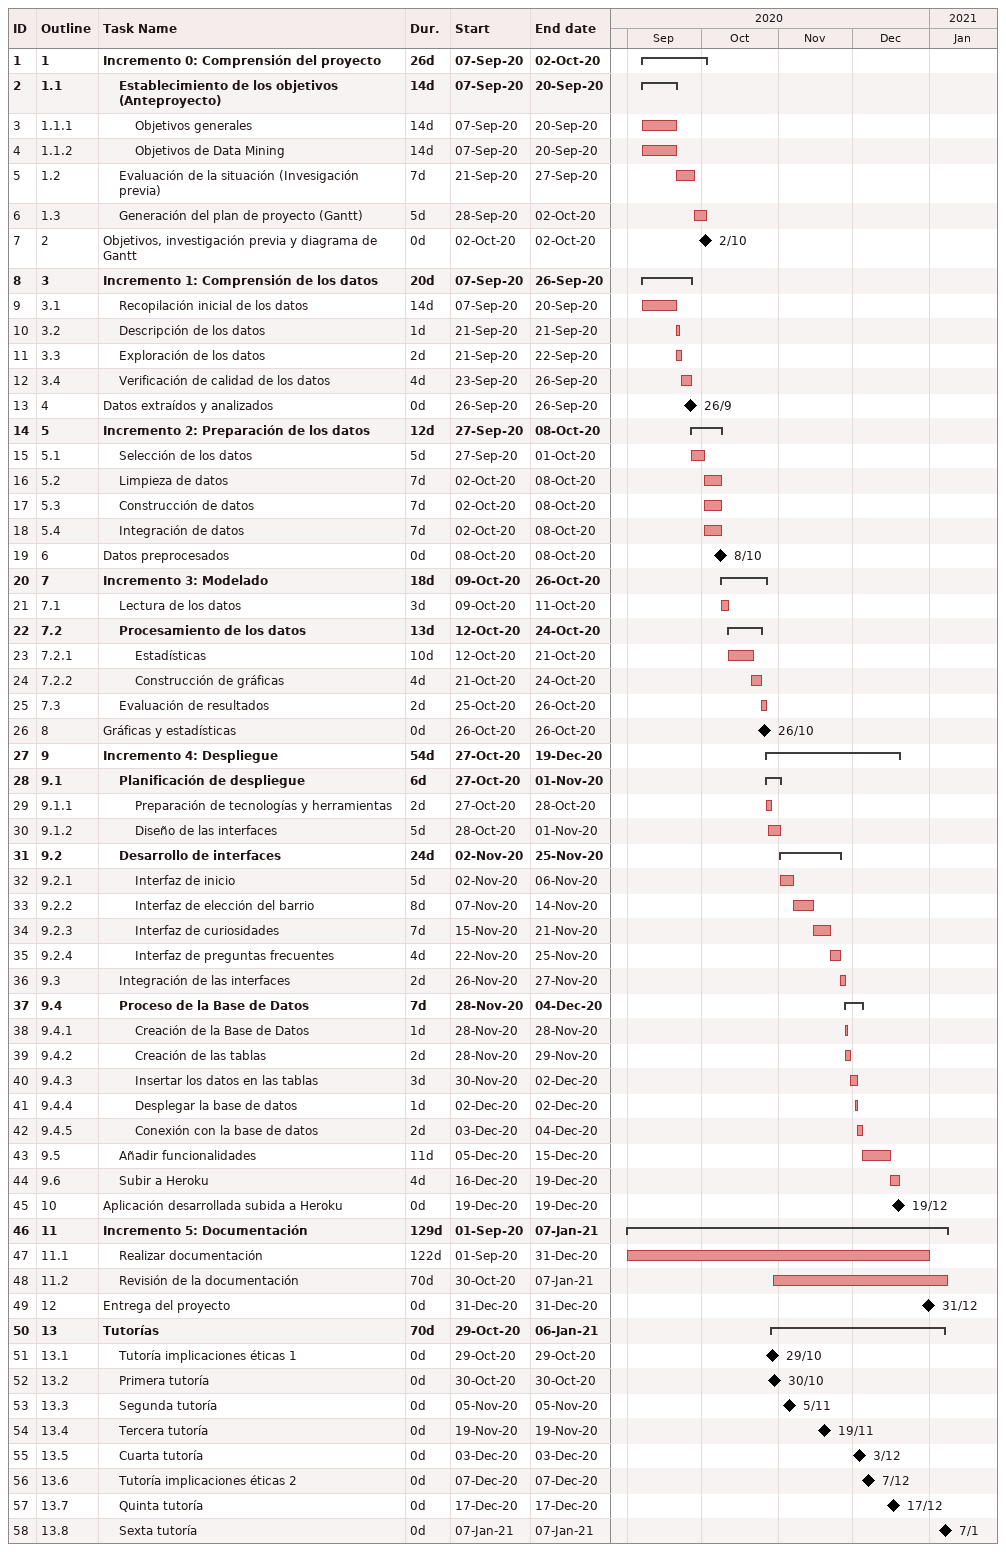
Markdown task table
| ID | WBS | Task | Duration | Start | Finish |
|---|---|---|---|---|---|
| 1 | 1 | **Incremento 0: Comprensión del proyecto** | 26d | 2020-09-07 | 2020-10-02 |
| 2 | 1.1 | **Establecimiento de los objetivos (Anteproyecto)** | 14d | 2020-09-07 | 2020-09-20 |
| 3 | 1.1.1 | Objetivos generales | 14d | 2020-09-07 | 2020-09-20 |
| 4 | 1.1.2 | Objetivos de Data Mining | 14d | 2020-09-07 | 2020-09-20 |
| 5 | 1.2 | Evaluación de la situación (Invesigación previa) | 7d | 2020-09-21 | 2020-09-27 |
| 6 | 1.3 | Generación del plan de proyecto (Gantt) | 5d | 2020-09-28 | 2020-10-02 |
| 7 | 2 | Objetivos, investigación previa y diagrama de Gantt | 0d | 2020-10-02 | 2020-10-02 |
| 8 | 3 | **Incremento 1: Comprensión de los datos** | 20d | 2020-09-07 | 2020-09-26 |
| 9 | 3.1 | Recopilación inicial de los datos | 14d | 2020-09-07 | 2020-09-20 |
| 10 | 3.2 | Descripción de los datos | 1d | 2020-09-21 | 2020-09-21 |
| 11 | 3.3 | Exploración de los datos | 2d | 2020-09-21 | 2020-09-22 |
| 12 | 3.4 | Verificación de calidad de los datos | 4d | 2020-09-23 | 2020-09-26 |
| 13 | 4 | Datos extraídos y analizados | 0d | 2020-09-26 | 2020-09-26 |
| 14 | 5 | **Incremento 2: Preparación de los datos** | 12d | 2020-09-27 | 2020-10-08 |
| 15 | 5.1 | Selección de los datos | 5d | 2020-09-27 | 2020-10-01 |
| 16 | 5.2 | Limpieza de datos | 7d | 2020-10-02 | 2020-10-08 |
| 17 | 5.3 | Construcción de datos | 7d | 2020-10-02 | 2020-10-08 |
| 18 | 5.4 | Integración de datos | 7d | 2020-10-02 | 2020-10-08 |
| 19 | 6 | Datos preprocesados | 0d | 2020-10-08 | 2020-10-08 |
| 20 | 7 | **Incremento 3: Modelado** | 18d | 2020-10-09 | 2020-10-26 |
| 21 | 7.1 | Lectura de los datos | 3d | 2020-10-09 | 2020-10-11 |
| 22 | 7.2 | **Procesamiento de los datos** | 13d | 2020-10-12 | 2020-10-24 |
| 23 | 7.2.1 | Estadísticas | 10d | 2020-10-12 | 2020-10-21 |
| 24 | 7.2.2 | Construcción de gráficas | 4d | 2020-10-21 | 2020-10-24 |
| 25 | 7.3 | Evaluación de resultados | 2d | 2020-10-25 | 2020-10-26 |
| 26 | 8 | Gráficas y estadísticas | 0d | 2020-10-26 | 2020-10-26 |
| 27 | 9 | **Incremento 4: Despliegue** | 54d | 2020-10-27 | 2020-12-19 |
| 28 | 9.1 | **Planificación de despliegue** | 6d | 2020-10-27 | 2020-11-01 |
| 29 | 9.1.1 | Preparación de tecnologías y herramientas | 2d | 2020-10-27 | 2020-10-28 |
| 30 | 9.1.2 | Diseño de las interfaces | 5d | 2020-10-28 | 2020-11-01 |
| 31 | 9.2 | **Desarrollo de interfaces** | 24d | 2020-11-02 | 2020-11-25 |
| 32 | 9.2.1 | Interfaz de inicio | 5d | 2020-11-02 | 2020-11-06 |
| 33 | 9.2.2 | Interfaz de elección del barrio | 8d | 2020-11-07 | 2020-11-14 |
| 34 | 9.2.3 | Interfaz de curiosidades | 7d | 2020-11-15 | 2020-11-21 |
| 35 | 9.2.4 | Interfaz de preguntas frecuentes | 4d | 2020-11-22 | 2020-11-25 |
| 36 | 9.3 | Integración de las interfaces | 2d | 2020-11-26 | 2020-11-27 |
| 37 | 9.4 | **Proceso de la Base de Datos** | 7d | 2020-11-28 | 2020-12-04 |
| 38 | 9.4.1 | Creación de la Base de Datos | 1d | 2020-11-28 | 2020-11-28 |
| 39 | 9.4.2 | Creación de las tablas | 2d | 2020-11-28 | 2020-11-29 |
| 40 | 9.4.3 | Insertar los datos en las tablas | 3d | 2020-11-30 | 2020-12-02 |
| 41 | 9.4.4 | Desplegar la base de datos | 1d | 2020-12-02 | 2020-12-02 |
| 42 | 9.4.5 | Conexión con la base de datos | 2d | 2020-12-03 | 2020-12-04 |
| 43 | 9.5 | Añadir funcionalidades | 11d | 2020-12-05 | 2020-12-15 |
| 44 | 9.6 | Subir a Heroku | 4d | 2020-12-16 | 2020-12-19 |
| 45 | 10 | Aplicación desarrollada subida a Heroku | 0d | 2020-12-19 | 2020-12-19 |
| 46 | 11 | **Incremento 5: Documentación** | 129d | 2020-09-01 | 2021-01-07 |
| 47 | 11.1 | Realizar documentación | 122d | 2020-09-01 | 2020-12-31 |
| 48 | 11.2 | Revisión de la documentación | 70d | 2020-10-30 | 2021-01-07 |
| 49 | 12 | Entrega del proyecto | 0d | 2020-12-31 | 2020-12-31 |
| 50 | 13 | **Tutorías** | 70d | 2020-10-29 | 2021-01-06 |
| 51 | 13.1 | Tutoría implicaciones éticas 1 | 0d | 2020-10-29 | 2020-10-29 |
| 52 | 13.2 | Primera tutoría | 0d | 2020-10-30 | 2020-10-30 |
| 53 | 13.3 | Segunda tutoría | 0d | 2020-11-05 | 2020-11-05 |
| 54 | 13.4 | Tercera tutoría | 0d | 2020-11-19 | 2020-11-19 |
| 55 | 13.5 | Cuarta tutoría | 0d | 2020-12-03 | 2020-12-03 |
| 56 | 13.6 | Tutoría implicaciones éticas 2 | 0d | 2020-12-07 | 2020-12-07 |
| 57 | 13.7 | Quinta tutoría | 0d | 2020-12-17 | 2020-12-17 |
| 58 | 13.8 | Sexta tutoría | 0d | 2021-01-07 | 2021-01-07 |
